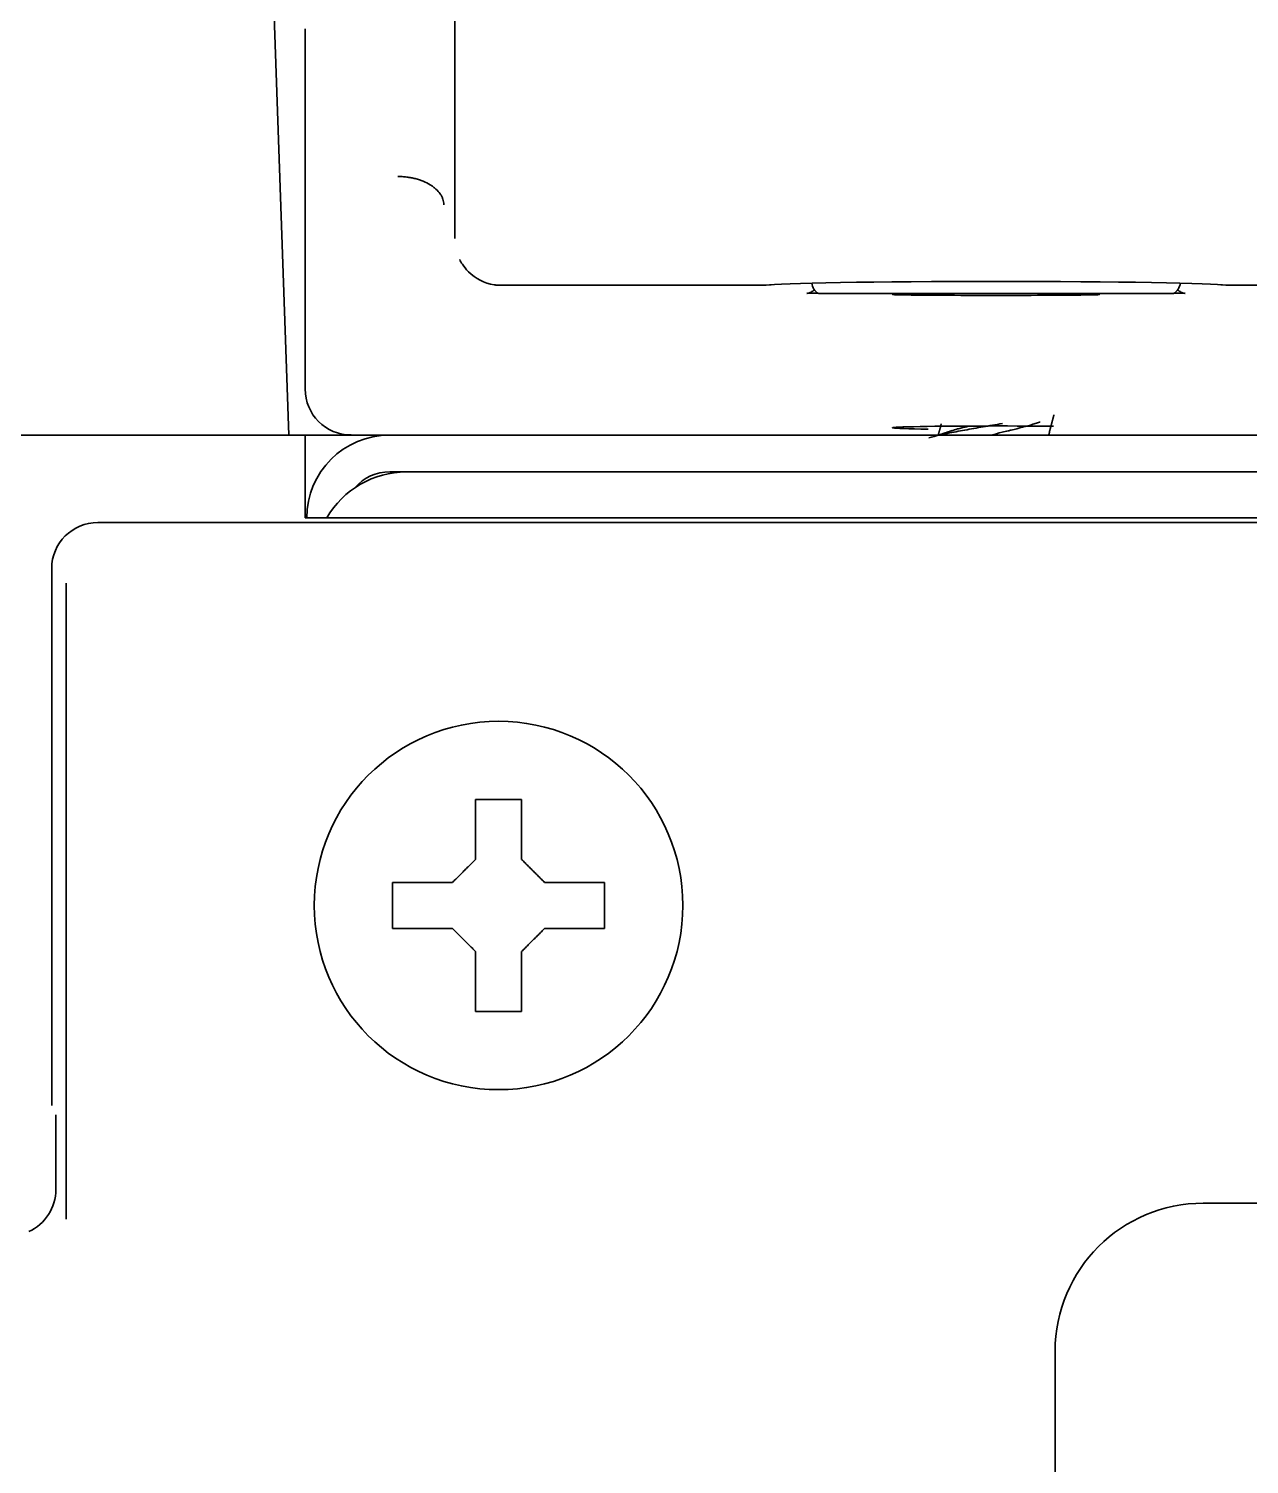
# Model space of a CAD drawing. Header units: inches. Extents: x 786 to 5755, y -850 to 3635.
# Drawn here: x 4189.24 to 4215.74, y 3443.6 to 3474.78 of the extents above; entities that cross this region are included whole.
import ezdxf

# ---------------------------------------------------------------- set-up
doc = ezdxf.new("R2010")
doc.units = ezdxf.units.IN
doc.layers.add('1', color=7, linetype='Continuous', true_color=0xffffff)
doc.layers.add('4', color=7, linetype='Continuous', true_color=0xffffff)

msp = doc.modelspace()

# ---------------------------------------------------------------- linework, layer by layer
at = {"layer": '1', "color": 7, "linetype": 'Continuous', "lineweight": 35}
for p, q in [((4198.492, 3478.804), (4198.492, 3470.217)), ((4195.24, 3466.951), (4195.24, 3470.445)), ((4198.781, 3469.504), (4198.789, 3469.497)), ((4199.476, 3469.203), (4205.241, 3469.203)), ((4205.244, 3469.204), (4205.341, 3469.213)), ((4205.259, 3469.207), (4205.357, 3469.216)), ((4205.341, 3469.213), (4205.357, 3469.216)), ((4206.39, 3469.023), (4214.09, 3469.023)), ((4215.123, 3469.216), (4215.221, 3469.207)), ((4215.123, 3469.216), (4215.138, 3469.213)), ((4215.138, 3469.213), (4215.236, 3469.204)), ((4215.236, 3469.204), (4231.244, 3469.204)), ((3456.24, 3465.951), (4195.24, 3465.951)), ((4195.24, 3464.151), (4195.24, 3465.951)), ((4197.076, 3465.951), (4196.24, 3465.951)), ((4197.076, 3465.951), (4252.769, 3465.951)), ((4197.076, 3465.151), (4252.769, 3465.151)), ((4197.44, 3465.149), (4252.769, 3465.149)), ((4202.04, 3465.149), (4202.04, 3465.151)), ((4209.055, 3465.151), (4209.056, 3465.149)), ((4211.468, 3465.149), (4211.468, 3465.151)), ((4190.739, 3464.051), (4249.74, 3464.051)), ((4249.74, 3464.151), (4195.24, 3464.151)), ((4189.74, 3451.386), (4189.74, 3463.052)), ((4190.055, 3448.923), (4190.055, 3462.736)), ((4197.14, 3455.733), (4197.14, 3456.233)), ((4201.74, 3456.233), (4201.74, 3455.733)), ((4197.14, 3455.233), (4197.14, 3455.733)), ((4201.74, 3455.733), (4201.74, 3455.233)), ((4189.827, 3451.187), (4189.827, 3449.562)), ((4189.828, 3451.187), (4189.828, 3449.562)), ((4189.828, 3449.562), (4189.827, 3449.562)), ((4217.331, 3449.268), (4214.74, 3449.268)), ((4211.522, 3446.051), (4211.522, 3432.051))]:
    msp.add_line(p, q, dxfattribs=at)
msp.add_circle((4199.44, 3455.733), 4, dxfattribs=at)
for centre, radius, start, end in [((4206.523, 3469.273), 0.283, 184.364, 241.9275), ((4208.325, 3468.523), 0.5, 69.3577, 90), ((4212.155, 3468.523), 0.5, 90, 110.6423), ((4213.957, 3469.273), 0.283, 298.0725, 355.636), ((4197.076, 3464.151), 1.8, 90, 179.999), ((4197.44, 3463.149), 2, 90, 149.933), ((4197.076, 3464.151), 1, 90, 139.0346), ((4214.74, 3446.051), 3.217, 90, 180)]:
    msp.add_arc(centre, radius, start, end, dxfattribs=at)
for centre, major_axis, ratio, start_param, end_param in [((4199.499, 3470.201), (-0.004, -1), 0.999695, 5.497917, 6.129532), ((4210.24, 3469.199), (5, 0), 0.017455, 0.087266, 3.054326), ((4210.24, 3469.003), (-5, 0), 0.008727, 5.595551, 5.675486), ((4210.24, 3469.003), (2.25, 0), 0.008727, 2.516907, 4.712389), ((4210.24, 3469.003), (2.25, 0), 0.008727, 4.712389, 6.907871), ((4210.24, 3469.003), (-5, 0), 0.008727, 3.749292, 3.829227), ((4196.24, 3466.951), (-0.707, -0.707), 0.999695, 5.497939, 7.068431), ((4210.24, 3466.108), (2.25, 0), 0.017455, 0.982028, 3.999542), ((4190.74, 3463.05), (-0.708, 0.708), 0.998783, 5.498396, 7.067974), ((4188.827, 3449.564), (0.709, -0.709), 0.997569, 5.922109, 7.067974)]:
    msp.add_ellipse(centre, major_axis=major_axis, ratio=ratio, start_param=start_param, end_param=end_param, dxfattribs=at)
for points, knots in [([(4195.24, 3470.445), (4195.24, 3470.464), (4195.24, 3470.506), (4195.24, 3470.574), (4195.24, 3470.655), (4195.24, 3470.748), (4195.24, 3470.854), (4195.24, 3470.972), (4195.24, 3471.117), (4195.24, 3471.278), (4195.24, 3471.446), (4195.24, 3471.598), (4195.24, 3471.793), (4195.24, 3472.046), (4195.24, 3472.381), (4195.24, 3472.685), (4195.24, 3472.954), (4195.24, 3473.208), (4195.24, 3473.487), (4195.24, 3473.755), (4195.24, 3473.951), (4195.24, 3474.09), (4195.24, 3474.198), (4195.24, 3474.306), (4195.24, 3474.404), (4195.24, 3474.489), (4195.24, 3474.557), (4195.24, 3474.614), (4195.24, 3474.663), (4195.24, 3474.702), (4195.24, 3474.734), (4195.24, 3474.757), (4195.24, 3474.77), (4195.24, 3474.775)], [0, 0, 0, 0, 0.010709, 0.023803, 0.03928, 0.05714, 0.077382, 0.100006, 0.125012, 0.16069, 0.193416, 0.223193, 0.25002, 0.308133, 0.375012, 0.454684, 0.499999, 0.550492, 0.624988, 0.695478, 0.749979, 0.779389, 0.810026, 0.841892, 0.874987, 0.900181, 0.922642, 0.94237, 0.959365, 0.973626, 0.985153, 0.993944, 1, 1, 1, 1]), ([(4198.252, 3470.953), (4198.251, 3470.993), (4198.244, 3471.033), (4198.224, 3471.092), (4198.216, 3471.111), (4198.197, 3471.15), (4198.185, 3471.169), (4198.147, 3471.225), (4198.116, 3471.26), (4198.071, 3471.301), (4198.061, 3471.309), (4198.042, 3471.326), (4198.031, 3471.334), (4198, 3471.357), (4197.978, 3471.372), (4197.909, 3471.414), (4197.859, 3471.44), (4197.791, 3471.468), (4197.777, 3471.473), (4197.749, 3471.483), (4197.706, 3471.498), (4197.633, 3471.52), (4197.572, 3471.533), (4197.526, 3471.542), (4197.51, 3471.545), (4197.478, 3471.549), (4197.462, 3471.552), (4197.414, 3471.558), (4197.382, 3471.561), (4197.341, 3471.563), (4197.333, 3471.564), (4197.317, 3471.564), (4197.293, 3471.565), (4197.268, 3471.566), (4197.252, 3471.566)], [0, 0, 0, 0, 0.125, 0.125, 0.1875, 0.1875, 0.25, 0.25, 0.375, 0.375, 0.40625, 0.40625, 0.4375, 0.4375, 0.5, 0.5, 0.625, 0.625, 0.65625, 0.65625, 0.6875, 0.75, 0.8125, 0.8125, 0.84375, 0.84375, 0.875, 0.875, 0.9375, 0.9375, 0.953125, 0.953125, 0.96875, 1, 1, 1, 1]), ([(4198.596, 3469.762), (4198.613, 3469.727), (4198.668, 3469.634), (4198.733, 3469.553), (4198.781, 3469.504)], [0, 0, 0, 0, 0.367124, 1, 1, 1, 1]), ([(4199.341, 3469.213), (4199.346, 3469.213), (4199.351, 3469.212), (4199.36, 3469.211), (4199.365, 3469.21), (4199.378, 3469.208), (4199.386, 3469.207), (4199.402, 3469.206), (4199.41, 3469.205), (4199.424, 3469.205), (4199.43, 3469.204), (4199.436, 3469.204)], [0, 0, 0, 0, 0.125, 0.125, 0.25, 0.25, 0.5, 0.5, 0.75, 0.75, 1, 1, 1, 1]), ([(4206.294, 3469.104), (4206.289, 3469.099), (4206.283, 3469.095), (4206.267, 3469.082), (4206.255, 3469.074), (4206.231, 3469.059), (4206.219, 3469.052), (4206.195, 3469.041), (4206.183, 3469.036), (4206.159, 3469.03), (4206.147, 3469.028), (4206.135, 3469.028)], [0, 0, 0, 0, 0.100163, 0.100163, 0.325122, 0.325122, 0.550082, 0.550082, 0.775041, 0.775041, 1, 1, 1, 1]), ([(4214.345, 3469.028), (4214.32, 3469.028), (4214.296, 3469.035), (4214.26, 3469.052), (4214.248, 3469.059), (4214.224, 3469.074), (4214.213, 3469.082), (4214.195, 3469.096), (4214.19, 3469.1), (4214.184, 3469.105)], [0, 0, 0, 0, 0.445484, 0.445484, 0.668226, 0.668226, 0.890968, 0.890968, 1, 1, 1, 1]), ([(4211.193, 3466.234), (4211.191, 3466.233), (4211.158, 3466.221), (4211.124, 3466.21), (4211.057, 3466.189), (4211.023, 3466.178), (4210.968, 3466.162), (4210.95, 3466.157), (4210.912, 3466.147), (4210.893, 3466.141), (4210.796, 3466.115), (4210.715, 3466.094), (4210.61, 3466.067), (4210.589, 3466.062), (4210.546, 3466.052), (4210.524, 3466.046), (4210.459, 3466.03), (4210.415, 3466.02), (4210.29, 3465.99), (4210.209, 3465.97), (4210.128, 3465.951)], [0, 0, 0, 0, 0.009963, 0.121908, 0.121908, 0.233852, 0.233852, 0.289824, 0.289824, 0.345796, 0.345796, 0.569685, 0.569685, 0.625658, 0.625658, 0.68163, 0.68163, 0.793574, 0.793574, 1, 1, 1, 1]), ([(4210.378, 3466.201), (4210.306, 3466.188), (4210.099, 3466.153), (4209.89, 3466.117), (4209.625, 3466.07), (4209.366, 3466.023), (4209.138, 3465.977), (4208.94, 3465.932), (4208.854, 3465.911), (4208.781, 3465.889)], [0, 0, 0, 0, 0.12073, 0.345087, 0.345087, 0.569445, 0.793803, 0.793803, 1, 1, 1, 1]), ([(4209.273, 3466.042), (4209.314, 3466.055), (4209.358, 3466.068), (4209.421, 3466.086), (4209.436, 3466.09), (4209.467, 3466.098), (4209.482, 3466.102), (4209.53, 3466.114), (4209.563, 3466.122), (4209.614, 3466.134), (4209.632, 3466.139), (4209.65, 3466.143)], [0, 0, 0, 0, 0.390591, 0.390591, 0.511218, 0.511218, 0.631846, 0.631846, 0.8731, 0.8731, 1, 1, 1, 1]), ([(4199.94, 3458.033), (4199.94, 3457.83), (4199.94, 3457.62), (4199.94, 3457.296), (4199.94, 3457.185), (4199.94, 3456.962), (4199.94, 3456.848), (4199.94, 3456.733)], [0, 0, 0, 0, 0.5, 0.5, 0.75, 0.75, 1, 1, 1, 1]), ([(4197.14, 3456.233), (4197.343, 3456.233), (4197.553, 3456.233), (4197.877, 3456.233), (4197.987, 3456.233), (4198.211, 3456.233), (4198.325, 3456.233), (4198.44, 3456.233)], [0, 0, 0, 0, 0.5, 0.5, 0.75, 0.75, 1, 1, 1, 1]), ([(4201.74, 3455.233), (4201.537, 3455.233), (4201.327, 3455.233), (4201.002, 3455.233), (4200.892, 3455.233), (4200.669, 3455.233), (4200.555, 3455.233), (4200.44, 3455.233)], [0, 0, 0, 0, 0.5, 0.5, 0.75, 0.75, 1, 1, 1, 1]), ([(4198.94, 3453.433), (4198.94, 3453.636), (4198.94, 3453.846), (4198.94, 3454.171), (4198.94, 3454.281), (4198.94, 3454.504), (4198.94, 3454.618), (4198.94, 3454.733)], [0, 0, 0, 0, 0.5, 0.5, 0.75, 0.75, 1, 1, 1, 1])]:
    msp.add_open_spline(points, degree=3, knots=knots, dxfattribs=at)
for points, degree in [([(4198.252, 3470.953), (4198.252, 3470.951), (4198.252, 3470.951), (4198.252, 3470.951)], 3), ([(4199.436, 3469.204), (4199.458, 3469.203), (4199.479, 3469.203), (4199.501, 3469.204)], 3), ([(4211.383, 3465.951), (4211.44, 3466.169), (4211.497, 3466.386)], 2), ([(4209.285, 3466.048), (4209.138, 3465.996), (4208.981, 3465.948)], 2), ([(4209.051, 3466.192), (4209.019, 3466.072), (4208.986, 3465.951)], 2), ([(4198.94, 3456.733), (4198.94, 3456.787), (4198.94, 3456.896), (4198.94, 3457.057), (4198.94, 3457.216), (4198.94, 3457.371), (4198.94, 3457.523), (4198.94, 3457.68), (4198.94, 3457.846), (4198.94, 3457.969), (4198.94, 3458.033)], 3), ([(4198.94, 3458.033), (4199.107, 3458.033), (4199.44, 3458.033), (4199.773, 3458.033), (4199.94, 3458.033)], 3), ([(4198.44, 3456.233), (4198.464, 3456.257), (4198.511, 3456.304), (4198.582, 3456.376), (4198.654, 3456.447), (4198.725, 3456.519), (4198.797, 3456.59), (4198.868, 3456.662), (4198.916, 3456.709), (4198.94, 3456.733)], 3), ([(4199.94, 3456.733), (4199.966, 3456.707), (4200.017, 3456.656), (4200.091, 3456.582), (4200.163, 3456.51), (4200.233, 3456.44), (4200.302, 3456.371), (4200.371, 3456.302), (4200.417, 3456.256), (4200.44, 3456.233)], 3), ([(4200.44, 3456.233), (4200.494, 3456.233), (4200.602, 3456.233), (4200.764, 3456.233), (4200.923, 3456.233), (4201.078, 3456.233), (4201.23, 3456.233), (4201.386, 3456.233), (4201.553, 3456.233), (4201.676, 3456.233), (4201.74, 3456.233)], 3), ([(4198.44, 3455.233), (4198.386, 3455.233), (4198.277, 3455.233), (4198.116, 3455.233), (4197.957, 3455.233), (4197.802, 3455.233), (4197.65, 3455.233), (4197.493, 3455.233), (4197.327, 3455.233), (4197.204, 3455.233), (4197.14, 3455.233)], 3), ([(4198.94, 3454.733), (4198.914, 3454.759), (4198.863, 3454.81), (4198.789, 3454.884), (4198.717, 3454.956), (4198.647, 3455.026), (4198.578, 3455.095), (4198.509, 3455.164), (4198.463, 3455.21), (4198.44, 3455.233)], 3), ([(4200.44, 3455.233), (4200.416, 3455.209), (4200.369, 3455.162), (4200.297, 3455.091), (4200.226, 3455.019), (4200.154, 3454.948), (4200.083, 3454.876), (4200.011, 3454.805), (4199.964, 3454.757), (4199.94, 3454.733)], 3), ([(4199.94, 3454.733), (4199.94, 3454.679), (4199.94, 3454.571), (4199.94, 3454.409), (4199.94, 3454.25), (4199.94, 3454.095), (4199.94, 3453.943), (4199.94, 3453.787), (4199.94, 3453.62), (4199.94, 3453.497), (4199.94, 3453.433)], 3), ([(4199.94, 3453.433), (4199.773, 3453.433), (4199.44, 3453.433), (4199.107, 3453.433), (4198.94, 3453.433)], 3)]:
    msp.add_open_spline(points, degree=degree, dxfattribs=at)
at = {"layer": '4', "color": 7, "linetype": 'Continuous', "lineweight": 35}
for p, q in [((4194.885, 3465.951), (4193.861, 3495.265)), ((4194.885, 3465.951), (4193.861, 3495.265)), ((4196.24, 3465.951), (4195.24, 3465.951))]:
    msp.add_line(p, q, dxfattribs=at)

doc.saveas('drawing.dxf')
